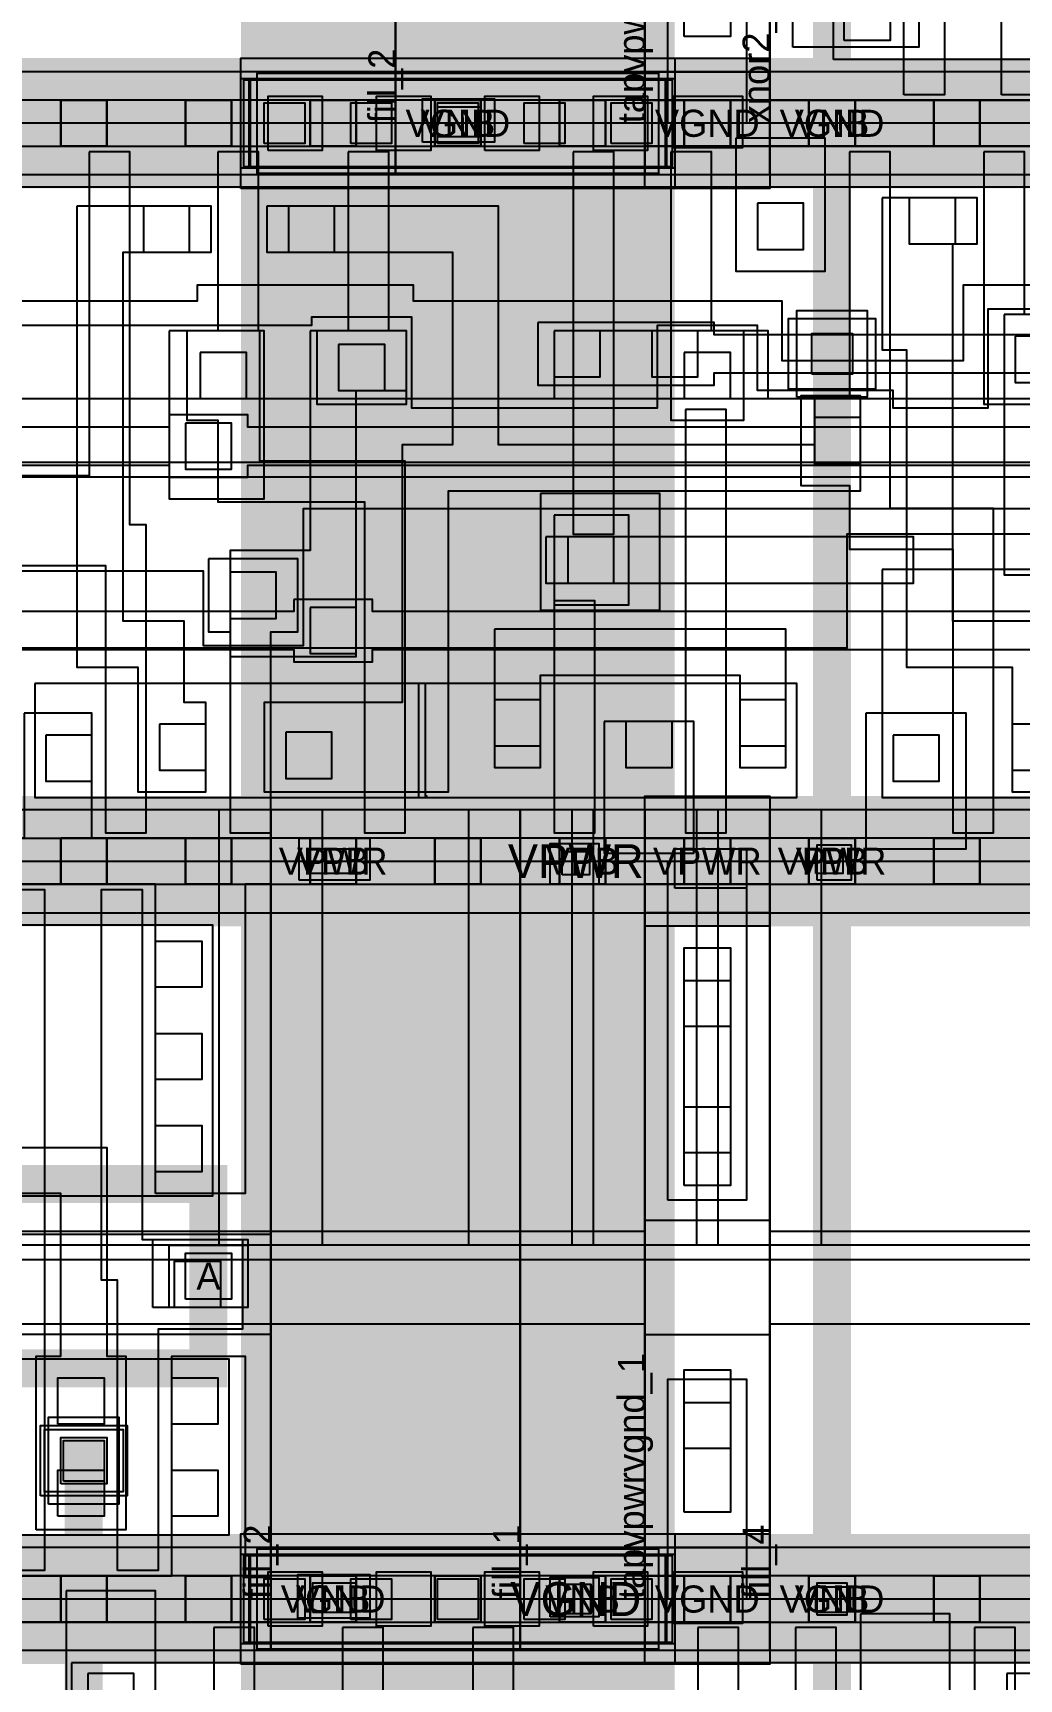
# Model space of a CAD drawing. Extents: x 0 to 50.5, y 0 to 99.5.
# Drawn here: x 40.52 to 44.16, y 18.75 to 24.81 of the extents above; entities that cross this region are included whole.
import ezdxf
from ezdxf.enums import TextEntityAlignment as Align

# ---------------------------------------------------------------- set-up
doc = ezdxf.new("R2010")
doc.units = 0
for name, color, linetype in [('L122D16', 13, 'CONTINUOUS'), ('L236D0', 12, 'CONTINUOUS'), ('L64D16', 14, 'CONTINUOUS'), ('L64D20', 26, 'CONTINUOUS'), ('L64D5', 19, 'CONTINUOUS'), ('L64D59', 18, 'CONTINUOUS'), ('L65D20', 22, 'CONTINUOUS'), ('L65D44', 31, 'CONTINUOUS'), ('L66D20', 16, 'CONTINUOUS'), ('L66D44', 21, 'CONTINUOUS'), ('L67D16', 29, 'CONTINUOUS'), ('L67D20', 8, 'CONTINUOUS'), ('L67D44', 9, 'CONTINUOUS'), ('L67D5', 17, 'CONTINUOUS'), ('L68D16', 15, 'CONTINUOUS'), ('L68D20', 6, 'CONTINUOUS'), ('L68D44', 7, 'CONTINUOUS'), ('L68D5', 20, 'CONTINUOUS'), ('L69D20', 4, 'CONTINUOUS'), ('L69D44', 5, 'CONTINUOUS'), ('L70D20', 2, 'CONTINUOUS'), ('L70D44', 3, 'CONTINUOUS'), ('L71D20', 1, 'CONTINUOUS'), ('L78D44', 24, 'CONTINUOUS'), ('L81D4', 28, 'CONTINUOUS'), ('L83D44', 30, 'CONTINUOUS'), ('L93D44', 25, 'CONTINUOUS'), ('L94D20', 27, 'CONTINUOUS'), ('L95D20', 23, 'CONTINUOUS')]:
    doc.layers.add(name, color=color, linetype=linetype)

# ---------------------------------------------------------------- blocks, each defined once
blk = doc.blocks.new('VIA_M1M2_PR')
at = {"layer": 'L68D20'}
blk.add_lwpolyline([(-0.16, -0.13), (-0.16, 0.13), (0.16, 0.13), (0.16, -0.13)], close=True, dxfattribs=at)
at = {"layer": 'L68D44'}
blk.add_lwpolyline([(-0.075, -0.075), (-0.075, 0.075), (0.075, 0.075), (0.075, -0.075)], close=True, dxfattribs=at)
at = {"layer": 'L69D20'}
blk.add_lwpolyline([(-0.13, -0.16), (-0.13, 0.16), (0.13, 0.16), (0.13, -0.16)], close=True, dxfattribs=at)
blk = doc.blocks.new('VIA_L1M1_PR_MR')
at = {"layer": 'L67D20'}
blk.add_lwpolyline([(-0.085, -0.085), (-0.085, 0.085), (0.085, 0.085), (0.085, -0.085)], close=True, dxfattribs=at)
at = {"layer": 'L67D44'}
blk.add_lwpolyline([(-0.085, -0.085), (-0.085, 0.085), (0.085, 0.085), (0.085, -0.085)], close=True, dxfattribs=at)
at = {"layer": 'L68D20'}
blk.add_lwpolyline([(-0.145, -0.115), (-0.145, 0.115), (0.145, 0.115), (0.145, -0.115)], close=True, dxfattribs=at)
blk = doc.blocks.new('VIA_via4_5_1600_480_1_4_400_400')
at = {"layer": 'L70D20'}
blk.add_lwpolyline([(-0.79, -0.16), (-0.79, 0.16), (0.79, 0.16), (0.79, -0.16)], close=True, dxfattribs=at)
at = {"layer": 'L70D44'}
for points in [[(-0.7, -0.1), (-0.7, 0.1), (-0.5, 0.1), (-0.5, -0.1)], [(-0.3, -0.1), (-0.3, 0.1), (-0.1, 0.1), (-0.1, -0.1)], [(0.1, -0.1), (0.1, 0.1), (0.3, 0.1), (0.3, -0.1)], [(0.5, -0.1), (0.5, 0.1), (0.7, 0.1), (0.7, -0.1)]]:
    blk.add_lwpolyline(points, close=True, dxfattribs=at)
at = {"layer": 'L71D20'}
blk.add_lwpolyline([(-0.8, -0.165), (-0.8, 0.165), (0.8, 0.165), (0.8, -0.165)], close=True, dxfattribs=at)
blk = doc.blocks.new('VIA_via3_4_1600_480_1_4_400_400')
at = {"layer": 'L69D20'}
blk.add_lwpolyline([(-0.74, -0.185), (-0.74, 0.185), (0.74, 0.185), (0.74, -0.185)], close=True, dxfattribs=at)
at = {"layer": 'L69D44'}
for points in [[(-0.7, -0.1), (-0.7, 0.1), (-0.5, 0.1), (-0.5, -0.1)], [(-0.3, -0.1), (-0.3, 0.1), (-0.1, 0.1), (-0.1, -0.1)], [(0.1, -0.1), (0.1, 0.1), (0.3, 0.1), (0.3, -0.1)], [(0.5, -0.1), (0.5, 0.1), (0.7, 0.1), (0.7, -0.1)]]:
    blk.add_lwpolyline(points, close=True, dxfattribs=at)
at = {"layer": 'L70D20'}
blk.add_lwpolyline([(-0.765, -0.165), (-0.765, 0.165), (0.765, 0.165), (0.765, -0.165)], close=True, dxfattribs=at)
blk = doc.blocks.new('VIA_via2_3_1600_480_1_5_320_320')
at = {"layer": 'L68D20'}
blk.add_lwpolyline([(-0.8, -0.24), (-0.8, 0.24), (0.8, 0.24), (0.8, -0.24)], close=True, dxfattribs=at)
at = {"layer": 'L68D44'}
for points in [[(-0.715, -0.075), (-0.715, 0.075), (-0.565, 0.075), (-0.565, -0.075)], [(-0.395, -0.075), (-0.395, 0.075), (-0.245, 0.075), (-0.245, -0.075)], [(-0.075, -0.075), (-0.075, 0.075), (0.075, 0.075), (0.075, -0.075)], [(0.245, -0.075), (0.245, 0.075), (0.395, 0.075), (0.395, -0.075)], [(0.565, -0.075), (0.565, 0.075), (0.715, 0.075), (0.715, -0.075)]]:
    blk.add_lwpolyline(points, close=True, dxfattribs=at)
at = {"layer": 'L69D20'}
blk.add_lwpolyline([(-0.77, -0.16), (-0.77, 0.16), (0.77, 0.16), (0.77, -0.16)], close=True, dxfattribs=at)
blk = doc.blocks.new('sky130_fd_sc_hd__fill_4')
at = {"layer": 'L122D16'}
blk.add_lwpolyline([(0.175, -0.06), (0.175, 0.06), (0.285, 0.06), (0.285, -0.06)], close=True, dxfattribs=at)
at = {"layer": 'L64D16'}
blk.add_lwpolyline([(0.175, 2.65), (0.175, 2.78), (0.3, 2.78), (0.3, 2.65)], close=True, dxfattribs=at)
at = {"layer": 'L64D20'}
blk.add_lwpolyline([(-0.19, 1.305), (-0.19, 2.91), (2.03, 2.91), (2.03, 1.305)], close=True, dxfattribs=at)
at = {"layer": 'L67D20', "const_width": 0.17}
for points in [[(0, 2.72), (1.84, 2.72)], [(0, 0), (1.84, 0)]]:
    blk.add_lwpolyline(points, dxfattribs=at)
at = {"layer": 'L67D44'}
for points in [[(0.145, 2.635), (0.145, 2.805), (0.315, 2.805), (0.315, 2.635)], [(0.605, 2.635), (0.605, 2.805), (0.775, 2.805), (0.775, 2.635)], [(1.065, 2.635), (1.065, 2.805), (1.235, 2.805), (1.235, 2.635)], [(1.525, 2.635), (1.525, 2.805), (1.695, 2.805), (1.695, 2.635)], [(0.145, -0.085), (0.145, 0.085), (0.315, 0.085), (0.315, -0.085)], [(0.605, -0.085), (0.605, 0.085), (0.775, 0.085), (0.775, -0.085)], [(1.065, -0.085), (1.065, 0.085), (1.235, 0.085), (1.235, -0.085)], [(1.525, -0.085), (1.525, 0.085), (1.695, 0.085), (1.695, -0.085)]]:
    blk.add_lwpolyline(points, close=True, dxfattribs=at)
at = {"layer": 'L68D16'}
for points in [[(0.17, 2.675), (0.17, 2.76), (0.27, 2.76), (0.27, 2.675)], [(0.17, -0.05), (0.17, 0.045), (0.285, 0.045), (0.285, -0.05)]]:
    blk.add_lwpolyline(points, close=True, dxfattribs=at)
at = {"layer": 'L68D20', "const_width": 0.48}
for points in [[(0, 2.72), (1.84, 2.72)], [(0, 0), (1.84, 0)]]:
    blk.add_lwpolyline(points, dxfattribs=at)
at = {"layer": 'L78D44'}
blk.add_lwpolyline([(0, 1.25), (0, 2.72), (1.84, 2.72), (1.84, 1.25)], close=True, dxfattribs=at)
at = {"layer": 'L81D4'}
blk.add_lwpolyline([(0, 0), (0, 2.72), (1.84, 2.72), (1.84, 0)], close=True, dxfattribs=at)
at = {"layer": 'L93D44'}
blk.add_lwpolyline([(0, -0.19), (0, 1.015), (1.84, 1.015), (1.84, -0.19)], close=True, dxfattribs=at)
at = {"layer": 'L94D20'}
blk.add_lwpolyline([(0, 1.355), (0, 2.91), (1.84, 2.91), (1.84, 1.355)], close=True, dxfattribs=at)
at = {"layer": 'L64D5'}
blk.add_text('VPB', height=0.1, dxfattribs=at).set_placement((0.23, 2.72), align=Align.MIDDLE_CENTER)
at = {"layer": 'L64D59'}
blk.add_text('VNB', height=0.1, dxfattribs=at).set_placement((0.23, 0), align=Align.MIDDLE_CENTER)
at = {"layer": 'L68D5'}
for s, p in [('VPWR', (0.23, 2.72)), ('VGND', (0.23, 0))]:
    blk.add_text(s, height=0.1, dxfattribs=at).set_placement(p, align=Align.MIDDLE_CENTER)
at = {"layer": 'L83D44'}
blk.add_text('fill_4', height=0.1, rotation=90, dxfattribs=at).set_placement((0, 0))
blk = doc.blocks.new('sky130_fd_sc_hd__fill_2')
at = {"layer": 'L122D16'}
blk.add_lwpolyline([(0.155, -0.05), (0.155, 0.06), (0.315, 0.06), (0.315, -0.05)], close=True, dxfattribs=at)
at = {"layer": 'L64D16'}
blk.add_lwpolyline([(0.14, 2.675), (0.14, 2.765), (0.31, 2.765), (0.31, 2.675)], close=True, dxfattribs=at)
at = {"layer": 'L64D20'}
blk.add_lwpolyline([(-0.19, 1.305), (-0.19, 2.91), (1.11, 2.91), (1.11, 1.305)], close=True, dxfattribs=at)
at = {"layer": 'L67D20', "const_width": 0.17}
for points in [[(0, 2.72), (0.92, 2.72)], [(0, 0), (0.92, 0)]]:
    blk.add_lwpolyline(points, dxfattribs=at)
at = {"layer": 'L67D44'}
for points in [[(0.145, 2.635), (0.145, 2.805), (0.315, 2.805), (0.315, 2.635)], [(0.605, 2.635), (0.605, 2.805), (0.775, 2.805), (0.775, 2.635)], [(0.145, -0.085), (0.145, 0.085), (0.315, 0.085), (0.315, -0.085)], [(0.605, -0.085), (0.605, 0.085), (0.775, 0.085), (0.775, -0.085)]]:
    blk.add_lwpolyline(points, close=True, dxfattribs=at)
at = {"layer": 'L68D16'}
for points in [[(0.105, 2.65), (0.105, 2.805), (0.365, 2.805), (0.365, 2.65)], [(0.1, -0.07), (0.1, 0.09), (0.365, 0.09), (0.365, -0.07)]]:
    blk.add_lwpolyline(points, close=True, dxfattribs=at)
at = {"layer": 'L68D20', "const_width": 0.48}
for points in [[(0, 2.72), (0.92, 2.72)], [(0, 0), (0.92, 0)]]:
    blk.add_lwpolyline(points, dxfattribs=at)
at = {"layer": 'L78D44'}
blk.add_lwpolyline([(0, 1.25), (0, 2.72), (0.92, 2.72), (0.92, 1.25)], close=True, dxfattribs=at)
at = {"layer": 'L81D4'}
blk.add_lwpolyline([(0, 0), (0, 2.72), (0.92, 2.72), (0.92, 0)], close=True, dxfattribs=at)
at = {"layer": 'L93D44'}
blk.add_lwpolyline([(0, -0.19), (0, 1.015), (0.92, 1.015), (0.92, -0.19)], close=True, dxfattribs=at)
at = {"layer": 'L94D20'}
blk.add_lwpolyline([(0, 1.355), (0, 2.91), (0.92, 2.91), (0.92, 1.355)], close=True, dxfattribs=at)
at = {"layer": 'L64D5'}
blk.add_text('VPB', height=0.1, dxfattribs=at).set_placement((0.23, 2.72), align=Align.MIDDLE_CENTER)
at = {"layer": 'L64D59'}
blk.add_text('VNB', height=0.1, dxfattribs=at).set_placement((0.23, 0), align=Align.MIDDLE_CENTER)
at = {"layer": 'L68D5'}
for s, p in [('VPWR', (0.23, 2.72)), ('VGND', (0.23, 0))]:
    blk.add_text(s, height=0.1, dxfattribs=at).set_placement(p, align=Align.MIDDLE_CENTER)
at = {"layer": 'L83D44'}
blk.add_text('fill_2', height=0.1, rotation=90, dxfattribs=at).set_placement((0, 0))
blk = doc.blocks.new('sky130_fd_sc_hd__tapvpwrvgnd_1')
at = {"layer": 'L64D20'}
blk.add_lwpolyline([(-0.19, 1.305), (-0.19, 2.91), (0.65, 2.91), (0.65, 1.305)], close=True, dxfattribs=at)
at = {"layer": 'L65D44'}
for points in [[(0.145, 1.525), (0.145, 2.4), (0.315, 2.4), (0.315, 1.525)], [(0.145, 0.32), (0.145, 0.845), (0.315, 0.845), (0.315, 0.32)]]:
    blk.add_lwpolyline(points, close=True, dxfattribs=at)
at = {"layer": 'L66D44'}
for points in [[(0.145, 2.11), (0.145, 2.28), (0.315, 2.28), (0.315, 2.11)], [(0.145, 1.645), (0.145, 1.815), (0.315, 1.815), (0.315, 1.645)], [(0.145, 0.555), (0.145, 0.725), (0.315, 0.725), (0.315, 0.555)]]:
    blk.add_lwpolyline(points, close=True, dxfattribs=at)
at = {"layer": 'L67D20'}
for points in [[(0, 2.635), (0, 2.805), (0.46, 2.805), (0.46, 2.635)], [(0.085, 1.47), (0.085, 2.72), (0.375, 2.72), (0.375, 1.47)], [(0.085, 0), (0.085, 0.81), (0.375, 0.81), (0.375, 0)], [(0, -0.085), (0, 0.085), (0.46, 0.085), (0.46, -0.085)]]:
    blk.add_lwpolyline(points, close=True, dxfattribs=at)
at = {"layer": 'L67D44'}
for points in [[(0.145, 2.635), (0.145, 2.805), (0.315, 2.805), (0.315, 2.635)], [(0.145, -0.085), (0.145, 0.085), (0.315, 0.085), (0.315, -0.085)]]:
    blk.add_lwpolyline(points, close=True, dxfattribs=at)
at = {"layer": 'L68D16'}
for points in [[(0.11, 2.62), (0.11, 2.765), (0.375, 2.765), (0.375, 2.62)], [(0.105, -0.09), (0.105, 0.1), (0.36, 0.1), (0.36, -0.09)]]:
    blk.add_lwpolyline(points, close=True, dxfattribs=at)
at = {"layer": 'L68D20'}
for points in [[(0, 2.48), (0, 2.96), (0.46, 2.96), (0.46, 2.48)], [(0, -0.24), (0, 0.24), (0.46, 0.24), (0.46, -0.24)]]:
    blk.add_lwpolyline(points, close=True, dxfattribs=at)
at = {"layer": 'L78D44'}
blk.add_lwpolyline([(0, 1.25), (0, 2.72), (0.46, 2.72), (0.46, 1.25)], close=True, dxfattribs=at)
at = {"layer": 'L81D4'}
blk.add_lwpolyline([(0, 0), (0, 2.72), (0.46, 2.72), (0.46, 0)], close=True, dxfattribs=at)
at = {"layer": 'L93D44'}
for points in [[(0, 1.395), (0, 2.53), (0.46, 2.53), (0.46, 1.395)], [(0, -0.19), (0, 0.19), (0.46, 0.19), (0.46, -0.19)]]:
    blk.add_lwpolyline(points, close=True, dxfattribs=at)
at = {"layer": 'L94D20'}
for points in [[(0, 2.53), (0, 2.91), (0.46, 2.91), (0.46, 2.53)], [(0, 0.19), (0, 0.975), (0.46, 0.975), (0.46, 0.19)]]:
    blk.add_lwpolyline(points, close=True, dxfattribs=at)
at = {"layer": 'L68D5'}
for s, p in [('VPWR', (0.23, 2.72)), ('VGND', (0.23, 0))]:
    blk.add_text(s, height=0.1, dxfattribs=at).set_placement(p, align=Align.MIDDLE_CENTER)
at = {"layer": 'L83D44'}
blk.add_text('tapvpwrvgnd_1', height=0.1, rotation=90, dxfattribs=at).set_placement((0, 0))
blk = doc.blocks.new('sky130_fd_sc_hd__xnor2_1')
at = {"layer": 'L122D16'}
blk.add_lwpolyline([(0.145, -0.085), (0.145, 0.085), (0.315, 0.085), (0.315, -0.085)], close=True, dxfattribs=at)
at = {"layer": 'L236D0'}
blk.add_lwpolyline([(0, 0), (0, 2.72), (3.22, 2.72), (3.22, 0)], close=True, dxfattribs=at)
at = {"layer": 'L64D16'}
blk.add_lwpolyline([(0.145, 2.635), (0.145, 2.805), (0.315, 2.805), (0.315, 2.635)], close=True, dxfattribs=at)
at = {"layer": 'L64D20'}
blk.add_lwpolyline([(-0.19, 1.305), (-0.19, 2.91), (3.41, 2.91), (3.41, 1.305)], close=True, dxfattribs=at)
at = {"layer": 'L65D20'}
for points in [[(0.135, 1.485), (0.135, 2.485), (3.085, 2.485), (3.085, 1.485)], [(0.235, 0.235), (0.235, 0.885), (1.685, 0.885), (1.685, 0.235)], [(1.955, 0.235), (1.955, 0.885), (3.085, 0.885), (3.085, 0.235)]]:
    blk.add_lwpolyline(points, close=True, dxfattribs=at)
at = {"layer": 'L66D20'}
for points in [[(0.495, 0.105), (0.495, 0.995), (0.375, 0.995), (0.375, 1.325), (0.435, 1.325), (0.435, 2.615), (0.585, 2.615), (0.585, 1.325), (0.645, 1.325), (0.645, 0.105)], [(0.855, 0.105), (0.855, 2.615), (1.005, 2.615), (1.005, 1.325), (1.735, 1.325), (1.735, 2.615), (1.885, 2.615), (1.885, 0.995), (1.425, 0.995), (1.425, 0.105), (1.275, 0.105), (1.275, 0.995), (1.005, 0.995), (1.005, 0.105)], [(2.215, 0.105), (2.215, 0.995), (2.095, 0.995), (2.095, 2.615), (2.245, 2.615), (2.245, 1.325), (2.365, 1.325), (2.365, 0.105)], [(2.635, 0.105), (2.635, 0.995), (2.575, 0.995), (2.575, 2.615), (2.725, 2.615), (2.725, 1.325), (2.845, 1.325), (2.845, 0.995), (2.785, 0.995), (2.785, 0.105)]]:
    blk.add_lwpolyline(points, close=True, dxfattribs=at)
at = {"layer": 'L66D44'}
for points in [[(0.215, 2.255), (0.215, 2.425), (0.385, 2.425), (0.385, 2.255)], [(0.635, 2.215), (0.635, 2.385), (0.805, 2.385), (0.805, 2.215)], [(1.055, 2.205), (1.055, 2.375), (1.225, 2.375), (1.225, 2.205)], [(1.515, 2.205), (1.515, 2.375), (1.685, 2.375), (1.685, 2.205)], [(2.815, 2.205), (2.815, 2.375), (2.985, 2.375), (2.985, 2.205)], [(2.355, 2.125), (2.355, 2.295), (2.525, 2.295), (2.525, 2.125)], [(0.635, 1.875), (0.635, 2.045), (0.805, 2.045), (0.805, 1.875)], [(0.425, 1.075), (0.425, 1.245), (0.595, 1.245), (0.595, 1.075)], [(1.01, 1.075), (1.01, 1.245), (1.18, 1.245), (1.18, 1.075)], [(1.35, 1.075), (1.35, 1.245), (1.52, 1.245), (1.52, 1.075)], [(2.145, 1.075), (2.145, 1.245), (2.315, 1.245), (2.315, 1.075)], [(2.625, 1.075), (2.625, 1.245), (2.795, 1.245), (2.795, 1.075)], [(0.275, 0.645), (0.275, 0.815), (0.445, 0.815), (0.445, 0.645)], [(1.055, 0.645), (1.055, 0.815), (1.225, 0.815), (1.225, 0.645)], [(1.475, 0.645), (1.475, 0.815), (1.645, 0.815), (1.645, 0.645)], [(2.415, 0.47), (2.415, 0.64), (2.585, 0.64), (2.585, 0.47)], [(2.875, 0.47), (2.875, 0.64), (3.045, 0.64), (3.045, 0.47)], [(0.275, 0.305), (0.275, 0.475), (0.445, 0.475), (0.445, 0.305)], [(1.055, 0.305), (1.055, 0.475), (1.225, 0.475), (1.225, 0.305)], [(1.475, 0.305), (1.475, 0.475), (1.645, 0.475), (1.645, 0.305)], [(1.995, 0.305), (1.995, 0.475), (2.165, 0.475), (2.165, 0.305)]]:
    blk.add_lwpolyline(points, close=True, dxfattribs=at)
at = {"layer": 'L67D16'}
for points in [[(2.905, 1.785), (2.905, 1.955), (3.075, 1.955), (3.075, 1.785)], [(0.605, 1.445), (0.605, 1.615), (0.775, 1.615), (0.775, 1.445)], [(1.065, 1.105), (1.065, 1.275), (1.235, 1.275), (1.235, 1.105)]]:
    blk.add_lwpolyline(points, close=True, dxfattribs=at)
at = {"layer": 'L67D20'}
for points in [[(0.085, 2.125), (0.085, 2.635), (0, 2.635), (0, 2.805), (3.22, 2.805), (3.22, 2.635), (3.115, 2.635), (3.115, 2.125), (2.815, 2.125), (2.815, 2.635), (1.685, 2.635), (1.685, 2.125), (1.055, 2.125), (1.055, 2.635), (0.385, 2.635), (0.385, 2.125)], [(0.085, 0.28), (0.085, 1.955), (0.555, 1.955), (0.555, 2.465), (0.885, 2.465), (0.885, 1.955), (2.305, 1.955), (2.305, 1.585), (2.795, 1.585), (2.795, 0.995), (2.625, 0.995), (2.625, 1.415), (2.135, 1.415), (2.135, 1.785), (0.255, 1.785), (0.255, 0.825), (0.55, 0.825), (0.55, 0.28)], [(2.815, 0.345), (2.815, 0.825), (2.965, 0.825), (2.965, 1.755), (2.475, 1.755), (2.475, 2.125), (2.265, 2.125), (2.265, 2.295), (2.645, 2.295), (2.645, 1.955), (3.135, 1.955), (3.135, 0.345)], [(0.425, 0.995), (0.425, 1.615), (1.965, 1.615), (1.965, 1.245), (2.395, 1.245), (2.395, 1.075), (1.795, 1.075), (1.795, 1.445), (0.67, 1.445), (0.67, 0.995)], [(0.93, 1.075), (0.93, 1.275), (1.625, 1.275), (1.625, 1.075)], [(0, -0.085), (0, 0.085), (1.055, 0.085), (1.055, 0.905), (1.225, 0.905), (1.225, 0.085), (1.895, 0.085), (1.895, 0.475), (2.245, 0.475), (2.245, 0.085), (3.22, 0.085), (3.22, -0.085)], [(1.395, 0.255), (1.395, 0.905), (2.305, 0.905), (2.305, 0.825), (2.645, 0.825), (2.645, 0.255), (2.415, 0.255), (2.415, 0.655), (2.135, 0.655), (2.135, 0.735), (1.725, 0.735), (1.725, 0.255)]]:
    blk.add_lwpolyline(points, close=True, dxfattribs=at)
at = {"layer": 'L67D44'}
for points in [[(0.145, 2.635), (0.145, 2.805), (0.315, 2.805), (0.315, 2.635)], [(0.605, 2.635), (0.605, 2.805), (0.775, 2.805), (0.775, 2.635)], [(1.065, 2.635), (1.065, 2.805), (1.235, 2.805), (1.235, 2.635)], [(1.525, 2.635), (1.525, 2.805), (1.695, 2.805), (1.695, 2.635)], [(1.985, 2.635), (1.985, 2.805), (2.155, 2.805), (2.155, 2.635)], [(2.445, 2.635), (2.445, 2.805), (2.615, 2.805), (2.615, 2.635)], [(2.905, 2.635), (2.905, 2.805), (3.075, 2.805), (3.075, 2.635)], [(0.145, -0.085), (0.145, 0.085), (0.315, 0.085), (0.315, -0.085)], [(0.605, -0.085), (0.605, 0.085), (0.775, 0.085), (0.775, -0.085)], [(1.065, -0.085), (1.065, 0.085), (1.235, 0.085), (1.235, -0.085)], [(1.525, -0.085), (1.525, 0.085), (1.695, 0.085), (1.695, -0.085)], [(1.985, -0.085), (1.985, 0.085), (2.155, 0.085), (2.155, -0.085)], [(2.445, -0.085), (2.445, 0.085), (2.615, 0.085), (2.615, -0.085)], [(2.905, -0.085), (2.905, 0.085), (3.075, 0.085), (3.075, -0.085)]]:
    blk.add_lwpolyline(points, close=True, dxfattribs=at)
at = {"layer": 'L68D16'}
for points in [[(0.145, 2.635), (0.145, 2.805), (0.315, 2.805), (0.315, 2.635)], [(0.145, -0.085), (0.145, 0.085), (0.315, 0.085), (0.315, -0.085)]]:
    blk.add_lwpolyline(points, close=True, dxfattribs=at)
at = {"layer": 'L68D20', "const_width": 0.48}
for points in [[(0, 2.72), (3.22, 2.72)], [(0, 0), (3.22, 0)]]:
    blk.add_lwpolyline(points, dxfattribs=at)
at = {"layer": 'L78D44'}
blk.add_lwpolyline([(0, 1.25), (0, 2.72), (3.22, 2.72), (3.22, 1.25)], close=True, dxfattribs=at)
at = {"layer": 'L81D4'}
blk.add_lwpolyline([(0, 0), (0, 2.72), (3.22, 2.72), (3.22, 0)], close=True, dxfattribs=at)
at = {"layer": 'L93D44'}
blk.add_lwpolyline([(0, -0.19), (0, 1.015), (3.22, 1.015), (3.22, -0.19)], close=True, dxfattribs=at)
at = {"layer": 'L94D20'}
blk.add_lwpolyline([(0, 1.355), (0, 2.91), (3.22, 2.91), (3.22, 1.355)], close=True, dxfattribs=at)
at = {"layer": 'L95D20'}
blk.add_lwpolyline([(0, 0.975), (0, 1.345), (3.22, 1.345), (3.22, 0.975)], close=True, dxfattribs=at)
at = {"layer": 'L64D5'}
blk.add_text('VPB', height=0.1, dxfattribs=at).set_placement((0.23, 2.72), align=Align.MIDDLE_CENTER)
at = {"layer": 'L64D59'}
blk.add_text('VNB', height=0.1, dxfattribs=at).set_placement((0.23, 0), align=Align.MIDDLE_CENTER)
at = {"layer": 'L67D5'}
for s, p in [('Y', (2.99, 1.87)), ('B', (0.69, 1.53)), ('A', (1.15, 1.19))]:
    blk.add_text(s, height=0.1, dxfattribs=at).set_placement(p, align=Align.MIDDLE_CENTER)
at = {"layer": 'L68D5'}
for s, p in [('VPWR', (0.23, 2.72)), ('VGND', (0.23, 0))]:
    blk.add_text(s, height=0.1, dxfattribs=at).set_placement(p, align=Align.MIDDLE_CENTER)
at = {"layer": 'L83D44'}
blk.add_text('xnor2_1', height=0.1, rotation=90, dxfattribs=at).set_placement((0, 0))
blk = doc.blocks.new('sky130_fd_sc_hd__dfrtp_2')
at = {"layer": 'L236D0'}
blk.add_lwpolyline([(0, 0), (0, 2.72), (9.66, 2.72), (9.66, 0)], close=True, dxfattribs=at)
at = {"layer": 'L65D20'}
blk.add_lwpolyline([(1.565, 0.235), (1.565, 0.655), (2.49, 0.655), (2.49, 0.595), (3.285, 0.595), (3.285, 0.655), (4.645, 0.655), (4.645, 0.875), (5.315, 0.875), (5.315, 0.595), (6.165, 0.595), (6.165, 0.655), (8.025, 0.655), (8.025, 0.235)], close=True, dxfattribs=at)
at = {"layer": 'L66D20'}
for points in [[(2.09, 0.105), (2.09, 1.3), (1.655, 1.3), (1.655, 1.63), (2.15, 1.63), (2.15, 2.615), (2.3, 2.615), (2.3, 1.48), (2.24, 1.48), (2.24, 0.105)], [(2.565, 0.105), (2.565, 0.765), (2.45, 0.765), (2.45, 1.095), (2.565, 1.095), (2.565, 1.395), (3.105, 1.395), (3.105, 2.615), (3.255, 2.615), (3.255, 1.245), (2.72, 1.245), (2.72, 0.765), (2.715, 0.765), (2.715, 0.105)], [(4.895, 0.105), (4.895, 1.005), (4.715, 1.005), (4.715, 1.335), (4.895, 1.335), (4.895, 1.57), (5.275, 1.57), (5.275, 2.615), (5.425, 2.615), (5.425, 1.42), (5.045, 1.42), (5.045, 0.105)], [(3.875, 0.105), (3.875, 1.515), (4.025, 1.515), (4.025, 0.105)], [(4.235, 0.105), (4.235, 1.095), (4.505, 1.095), (4.505, 0.765), (4.385, 0.765), (4.385, 0.105)], [(3.045, 0.105), (3.045, 0.765), (2.93, 0.765), (2.93, 1.035), (3.26, 1.035), (3.26, 0.765), (3.195, 0.765), (3.195, 0.105)]]:
    blk.add_lwpolyline(points, close=True, dxfattribs=at)
at = {"layer": 'L66D44'}
blk.add_lwpolyline([(1.625, 0.275), (1.625, 0.445), (1.795, 0.445), (1.795, 0.275)], close=True, dxfattribs=at)
at = {"layer": 'L67D20'}
for points in [[(5.015, 0.275), (5.015, 0.835), (5.105, 0.835), (5.105, 2.005), (5.495, 2.005), (5.495, 2.465), (5.665, 2.465), (5.665, 1.835), (5.275, 1.835), (5.275, 0.445), (5.365, 0.445), (5.365, 0.275)], [(4.475, 0.055), (4.475, 0.545), (4.805, 0.545), (4.805, 0.055)], [(1.545, -0.03), (1.545, 0.445), (1.875, 0.445), (1.875, -0.03)], [(0, -0.085), (0, 0.085), (9.2, 0.085), (9.2, -0.085)]]:
    blk.add_lwpolyline(points, close=True, dxfattribs=at)
at = {"layer": 'L67D44'}
for points in [[(1.525, -0.085), (1.525, 0.085), (1.695, 0.085), (1.695, -0.085)], [(1.985, -0.085), (1.985, 0.085), (2.155, 0.085), (2.155, -0.085)], [(2.445, -0.085), (2.445, 0.085), (2.615, 0.085), (2.615, -0.085)], [(2.905, -0.085), (2.905, 0.085), (3.075, 0.085), (3.075, -0.085)], [(3.365, -0.085), (3.365, 0.085), (3.535, 0.085), (3.535, -0.085)], [(3.825, -0.085), (3.825, 0.085), (3.995, 0.085), (3.995, -0.085)], [(4.285, -0.085), (4.285, 0.085), (4.455, 0.085), (4.455, -0.085)], [(4.745, -0.085), (4.745, 0.085), (4.915, 0.085), (4.915, -0.085)]]:
    blk.add_lwpolyline(points, close=True, dxfattribs=at)
at = {"layer": 'L68D20', "const_width": 0.48}
blk.add_lwpolyline([(0, 0), (9.2, 0)], dxfattribs=at)
at = {"layer": 'L81D4'}
blk.add_lwpolyline([(0, 0), (0, 2.72), (9.66, 2.72), (9.66, 0)], close=True, dxfattribs=at)
at = {"layer": 'L93D44'}
blk.add_lwpolyline([(0, -0.19), (0, 1.015), (9.66, 1.015), (9.66, -0.19)], close=True, dxfattribs=at)
blk = doc.blocks.new('sky130_fd_sc_hd__fill_1')
at = {"layer": 'L122D16'}
blk.add_lwpolyline([(0.14, -0.055), (0.14, 0.055), (0.26, 0.055), (0.26, -0.055)], close=True, dxfattribs=at)
at = {"layer": 'L64D16'}
blk.add_lwpolyline([(0.155, 2.67), (0.155, 2.755), (0.255, 2.755), (0.255, 2.67)], close=True, dxfattribs=at)
at = {"layer": 'L64D20'}
blk.add_lwpolyline([(-0.19, 1.305), (-0.19, 2.91), (0.65, 2.91), (0.65, 1.305)], close=True, dxfattribs=at)
at = {"layer": 'L67D20', "const_width": 0.17}
for points in [[(0, 2.72), (0.46, 2.72)], [(0, 0), (0.46, 0)]]:
    blk.add_lwpolyline(points, dxfattribs=at)
at = {"layer": 'L67D44'}
for points in [[(0.145, 2.635), (0.145, 2.805), (0.315, 2.805), (0.315, 2.635)], [(0.145, -0.085), (0.145, 0.085), (0.315, 0.085), (0.315, -0.085)]]:
    blk.add_lwpolyline(points, close=True, dxfattribs=at)
at = {"layer": 'L68D16'}
for points in [[(0.11, 2.635), (0.11, 2.785), (0.29, 2.785), (0.29, 2.635)], [(0.11, -0.065), (0.11, 0.08), (0.29, 0.08), (0.29, -0.065)]]:
    blk.add_lwpolyline(points, close=True, dxfattribs=at)
at = {"layer": 'L68D20', "const_width": 0.48}
for points in [[(0, 2.72), (0.46, 2.72)], [(0, 0), (0.46, 0)]]:
    blk.add_lwpolyline(points, dxfattribs=at)
at = {"layer": 'L78D44'}
blk.add_lwpolyline([(0, 1.25), (0, 2.72), (0.46, 2.72), (0.46, 1.25)], close=True, dxfattribs=at)
at = {"layer": 'L81D4'}
blk.add_lwpolyline([(0, 0), (0, 2.72), (0.46, 2.72), (0.46, 0)], close=True, dxfattribs=at)
at = {"layer": 'L93D44'}
blk.add_lwpolyline([(0, -0.19), (0, 1.015), (0.46, 1.015), (0.46, -0.19)], close=True, dxfattribs=at)
at = {"layer": 'L94D20'}
blk.add_lwpolyline([(0, 1.355), (0, 2.91), (0.46, 2.91), (0.46, 1.355)], close=True, dxfattribs=at)
at = {"layer": 'L64D5'}
blk.add_text('VPB', height=0.1, dxfattribs=at).set_placement((0.23, 2.72), align=Align.MIDDLE_CENTER)
at = {"layer": 'L64D59'}
blk.add_text('VNB', height=0.1, dxfattribs=at).set_placement((0.23, 0), align=Align.MIDDLE_CENTER)
at = {"layer": 'L68D5'}
for s, p in [('VPWR', (0.205, 2.72)), ('VGND', (0.205, 0))]:
    blk.add_text(s, height=0.125, dxfattribs=at).set_placement(p, align=Align.MIDDLE_CENTER)
at = {"layer": 'L83D44'}
blk.add_text('fill_1', height=0.1, rotation=90, dxfattribs=at).set_placement((0, 0))
blk = doc.blocks.new('sky130_fd_sc_hd__nor2_1')
at = {"layer": 'L122D16'}
blk.add_lwpolyline([(0.15, -0.085), (0.15, 0.085), (0.32, 0.085), (0.32, -0.085)], close=True, dxfattribs=at)
at = {"layer": 'L236D0'}
blk.add_lwpolyline([(0, 0), (0, 2.72), (1.38, 2.72), (1.38, 0)], close=True, dxfattribs=at)
at = {"layer": 'L64D16'}
blk.add_lwpolyline([(0.15, 2.635), (0.15, 2.805), (0.32, 2.805), (0.32, 2.635)], close=True, dxfattribs=at)
at = {"layer": 'L64D20'}
blk.add_lwpolyline([(-0.19, 1.305), (-0.19, 2.91), (1.57, 2.91), (1.57, 1.305)], close=True, dxfattribs=at)
at = {"layer": 'L65D20'}
for points in [[(0.135, 1.485), (0.135, 2.485), (1.165, 2.485), (1.165, 1.485)], [(0.135, 0.235), (0.135, 0.885), (1.225, 0.885), (1.225, 0.235)]]:
    blk.add_lwpolyline(points, close=True, dxfattribs=at)
at = {"layer": 'L66D20'}
for points in [[(0.395, 0.105), (0.395, 0.995), (0.11, 0.995), (0.11, 1.325), (0.395, 1.325), (0.395, 2.615), (0.545, 2.615), (0.545, 0.105)], [(0.815, 0.105), (0.815, 1.175), (0.755, 1.175), (0.755, 2.615), (0.905, 2.615), (0.905, 1.325), (1.275, 1.325), (1.275, 0.995), (0.965, 0.995), (0.965, 0.105)]]:
    blk.add_lwpolyline(points, close=True, dxfattribs=at)
at = {"layer": 'L66D44'}
for points in [[(0.175, 2.255), (0.175, 2.425), (0.345, 2.425), (0.345, 2.255)], [(0.955, 2.255), (0.955, 2.425), (1.125, 2.425), (1.125, 2.255)], [(0.175, 1.915), (0.175, 2.085), (0.345, 2.085), (0.345, 1.915)], [(0.955, 1.915), (0.955, 2.085), (1.125, 2.085), (1.125, 1.915)], [(0.175, 1.575), (0.175, 1.745), (0.345, 1.745), (0.345, 1.575)], [(0.955, 1.575), (0.955, 1.745), (1.125, 1.745), (1.125, 1.575)], [(0.185, 1.075), (0.185, 1.245), (0.355, 1.245), (0.355, 1.075)], [(1.025, 1.075), (1.025, 1.245), (1.195, 1.245), (1.195, 1.075)], [(0.175, 0.645), (0.175, 0.815), (0.345, 0.815), (0.345, 0.645)], [(0.595, 0.645), (0.595, 0.815), (0.765, 0.815), (0.765, 0.645)], [(1.015, 0.645), (1.015, 0.815), (1.185, 0.815), (1.185, 0.645)], [(0.175, 0.305), (0.175, 0.475), (0.345, 0.475), (0.345, 0.305)], [(0.595, 0.305), (0.595, 0.475), (0.765, 0.475), (0.765, 0.305)], [(1.015, 0.305), (1.015, 0.475), (1.185, 0.475), (1.185, 0.305)]]:
    blk.add_lwpolyline(points, close=True, dxfattribs=at)
at = {"layer": 'L67D16'}
for points in [[(0.15, 2.125), (0.15, 2.295), (0.32, 2.295), (0.32, 2.125)], [(0.145, 1.105), (0.145, 1.275), (0.315, 1.275), (0.315, 1.105)], [(1.065, 1.105), (1.065, 1.275), (1.235, 1.275), (1.235, 1.105)]]:
    blk.add_lwpolyline(points, close=True, dxfattribs=at)
at = {"layer": 'L67D20'}
for points in [[(0.955, 1.495), (0.955, 2.635), (0, 2.635), (0, 2.805), (1.38, 2.805), (1.38, 2.635), (1.285, 2.635), (1.285, 1.495)], [(0.515, 0.255), (0.515, 0.895), (0.605, 0.895), (0.605, 1.495), (0.095, 1.495), (0.095, 2.45), (0.425, 2.45), (0.425, 1.665), (0.775, 1.665), (0.775, 0.895), (0.845, 0.895), (0.845, 0.255)], [(0.085, 1.075), (0.085, 1.325), (0.435, 1.325), (0.435, 1.075)], [(0.945, 1.075), (0.945, 1.325), (1.295, 1.325), (1.295, 1.075)], [(0, -0.085), (0, 0.085), (0.105, 0.085), (0.105, 0.895), (0.345, 0.895), (0.345, 0.085), (1.015, 0.085), (1.015, 0.895), (1.285, 0.895), (1.285, 0.085), (1.38, 0.085), (1.38, -0.085)]]:
    blk.add_lwpolyline(points, close=True, dxfattribs=at)
at = {"layer": 'L67D44'}
for points in [[(0.145, 2.635), (0.145, 2.805), (0.315, 2.805), (0.315, 2.635)], [(0.605, 2.635), (0.605, 2.805), (0.775, 2.805), (0.775, 2.635)], [(1.065, 2.635), (1.065, 2.805), (1.235, 2.805), (1.235, 2.635)], [(0.145, -0.085), (0.145, 0.085), (0.315, 0.085), (0.315, -0.085)], [(0.605, -0.085), (0.605, 0.085), (0.775, 0.085), (0.775, -0.085)], [(1.065, -0.085), (1.065, 0.085), (1.235, 0.085), (1.235, -0.085)]]:
    blk.add_lwpolyline(points, close=True, dxfattribs=at)
at = {"layer": 'L68D16'}
for points in [[(0.15, 2.635), (0.15, 2.805), (0.32, 2.805), (0.32, 2.635)], [(0.15, -0.085), (0.15, 0.085), (0.32, 0.085), (0.32, -0.085)]]:
    blk.add_lwpolyline(points, close=True, dxfattribs=at)
at = {"layer": 'L68D20', "const_width": 0.48}
for points in [[(0, 2.72), (1.38, 2.72)], [(0, 0), (1.38, 0)]]:
    blk.add_lwpolyline(points, dxfattribs=at)
at = {"layer": 'L78D44'}
blk.add_lwpolyline([(0, 1.25), (0, 2.72), (1.38, 2.72), (1.38, 1.25)], close=True, dxfattribs=at)
at = {"layer": 'L81D4'}
blk.add_lwpolyline([(0, 0), (0, 2.72), (1.38, 2.72), (1.38, 0)], close=True, dxfattribs=at)
at = {"layer": 'L93D44'}
blk.add_lwpolyline([(0, -0.19), (0, 1.015), (1.38, 1.015), (1.38, -0.19)], close=True, dxfattribs=at)
at = {"layer": 'L94D20'}
blk.add_lwpolyline([(0, 1.355), (0, 2.91), (1.38, 2.91), (1.38, 1.355)], close=True, dxfattribs=at)
at = {"layer": 'L95D20'}
blk.add_lwpolyline([(0, 0.975), (0, 1.345), (1.38, 1.345), (1.38, 0.975)], close=True, dxfattribs=at)
at = {"layer": 'L64D5'}
blk.add_text('VPB', height=0.1, dxfattribs=at).set_placement((0.235, 2.72), align=Align.MIDDLE_CENTER)
at = {"layer": 'L64D59'}
blk.add_text('VNB', height=0.1, dxfattribs=at).set_placement((0.235, 0), align=Align.MIDDLE_CENTER)
at = {"layer": 'L67D5'}
for s, p in [('Y', (0.235, 2.21)), ('B', (0.23, 1.19)), ('A', (1.15, 1.19))]:
    blk.add_text(s, height=0.1, dxfattribs=at).set_placement(p, align=Align.MIDDLE_CENTER)
at = {"layer": 'L68D5'}
for s, p in [('VPWR', (0.23, 2.72)), ('VGND', (0.23, 0))]:
    blk.add_text(s, height=0.1, dxfattribs=at).set_placement(p, align=Align.MIDDLE_CENTER)
at = {"layer": 'L83D44'}
blk.add_text('nor2_1', height=0.1, rotation=90, dxfattribs=at).set_placement((0, 0))
blk = doc.blocks.new('sky130_fd_sc_hd__dfrtp_1')
at = {"layer": 'L236D0'}
blk.add_lwpolyline([(0, 0), (0, 2.72), (9.2, 2.72), (9.2, 0)], close=True, dxfattribs=at)
at = {"layer": 'L64D20'}
blk.add_lwpolyline([(-0.19, 1.305), (-0.19, 2.91), (9.39, 2.91), (9.39, 1.305)], close=True, dxfattribs=at)
at = {"layer": 'L65D20'}
for points in [[(1.89, 2.065), (1.89, 2.485), (3.335, 2.485), (3.335, 2.48), (3.33, 2.48), (3.33, 2.065)], [(3.305, 2.065), (3.305, 2.485), (4.7, 2.485), (4.7, 2.065)], [(5.015, 1.645), (5.015, 2.485), (8, 2.485), (8, 2.065), (5.695, 2.065), (5.695, 1.645)], [(1.565, 0.235), (1.565, 0.655), (2.49, 0.655), (2.49, 0.595), (3.285, 0.595), (3.285, 0.655), (4.645, 0.655), (4.645, 0.875), (5.315, 0.875), (5.315, 0.595), (6.165, 0.595), (6.165, 0.655), (8.025, 0.655), (8.025, 0.235)]]:
    blk.add_lwpolyline(points, close=True, dxfattribs=at)
at = {"layer": 'L66D20'}
for points in [[(2.09, 0.105), (2.09, 1.3), (1.655, 1.3), (1.655, 1.63), (2.15, 1.63), (2.15, 2.615), (2.3, 2.615), (2.3, 1.48), (2.24, 1.48), (2.24, 0.105)], [(2.565, 0.105), (2.565, 0.765), (2.45, 0.765), (2.45, 1.095), (2.565, 1.095), (2.565, 1.395), (3.105, 1.395), (3.105, 2.615), (3.255, 2.615), (3.255, 1.245), (2.72, 1.245), (2.72, 0.765), (2.715, 0.765), (2.715, 0.105)], [(2.53, 1.605), (2.53, 1.875), (2.61, 1.875), (2.61, 2.615), (2.76, 2.615), (2.76, 1.875), (2.86, 1.875), (2.86, 1.605)], [(3.805, 1.76), (3.805, 2.615), (3.955, 2.615), (3.955, 1.76)], [(4.29, 1.055), (4.29, 2.615), (4.44, 2.615), (4.44, 1.055)], [(4.895, 0.105), (4.895, 1.005), (4.715, 1.005), (4.715, 1.335), (4.895, 1.335), (4.895, 1.57), (5.275, 1.57), (5.275, 2.615), (5.425, 2.615), (5.425, 1.42), (5.045, 1.42), (5.045, 0.105)], [(3.805, 1.445), (3.805, 1.775), (4.08, 1.775), (4.08, 1.445)], [(3.875, 0.105), (3.875, 1.515), (4.025, 1.515), (4.025, 0.105)], [(4.235, 0.105), (4.235, 1.095), (4.505, 1.095), (4.505, 0.765), (4.385, 0.765), (4.385, 0.105)], [(3.045, 0.105), (3.045, 0.765), (2.93, 0.765), (2.93, 1.035), (3.26, 1.035), (3.26, 0.765), (3.195, 0.765), (3.195, 0.105)], [(5.39, 0.105), (5.39, 1.035), (5.725, 1.035), (5.725, 0.705), (5.54, 0.705), (5.54, 0.105)]]:
    blk.add_lwpolyline(points, close=True, dxfattribs=at)
at = {"layer": 'L66D44'}
for points in [[(1.93, 2.255), (1.93, 2.425), (2.1, 2.425), (2.1, 2.255)], [(2.35, 2.215), (2.35, 2.385), (2.52, 2.385), (2.52, 2.215)], [(2.815, 2.245), (2.815, 2.415), (2.985, 2.415), (2.985, 2.245)], [(4.07, 2.205), (4.07, 2.375), (4.24, 2.375), (4.24, 2.205)], [(5.055, 2.255), (5.055, 2.425), (5.225, 2.425), (5.225, 2.255)], [(5.495, 2.215), (5.495, 2.385), (5.665, 2.385), (5.665, 2.215)], [(3.585, 2.125), (3.585, 2.295), (3.755, 2.295), (3.755, 2.125)], [(4.49, 2.125), (4.49, 2.295), (4.66, 2.295), (4.66, 2.125)], [(2.61, 1.655), (2.61, 1.825), (2.78, 1.825), (2.78, 1.655)], [(3.855, 1.525), (3.855, 1.695), (4.025, 1.695), (4.025, 1.525)], [(4.765, 1.085), (4.765, 1.255), (4.935, 1.255), (4.935, 1.085)], [(2.5, 0.845), (2.5, 1.015), (2.67, 1.015), (2.67, 0.845)], [(3.01, 0.815), (3.01, 0.985), (3.18, 0.985), (3.18, 0.815)], [(4.285, 0.845), (4.285, 1.015), (4.455, 1.015), (4.455, 0.845)], [(5.505, 0.785), (5.505, 0.955), (5.675, 0.955), (5.675, 0.785)], [(2.29, 0.305), (2.29, 0.475), (2.46, 0.475), (2.46, 0.305)], [(2.825, 0.305), (2.825, 0.475), (2.995, 0.475), (2.995, 0.305)], [(4.555, 0.295), (4.555, 0.465), (4.725, 0.465), (4.725, 0.295)], [(5.115, 0.275), (5.115, 0.445), (5.285, 0.445), (5.285, 0.275)]]:
    blk.add_lwpolyline(points, close=True, dxfattribs=at)
at = {"layer": 'L67D20'}
for points in [[(1.85, 2.175), (1.85, 2.635), (0, 2.635), (0, 2.805), (9.2, 2.805), (9.2, 2.635), (2.1, 2.635), (2.1, 2.175)], [(3.99, 2.205), (3.99, 2.69), (4.32, 2.69), (4.32, 2.205)], [(4.955, 2.175), (4.955, 2.675), (5.325, 2.675), (5.325, 2.175)], [(2.045, 0.305), (2.045, 2.005), (2.27, 2.005), (2.27, 2.465), (2.52, 2.465), (2.52, 2.135), (2.44, 2.135), (2.44, 1.835), (2.215, 1.835), (2.215, 0.475), (2.54, 0.475), (2.54, 0.305)], [(2.745, 0.305), (2.745, 0.475), (3.43, 0.475), (3.43, 1.185), (3.245, 1.185), (3.245, 2.135), (2.735, 2.135), (2.735, 2.465), (3.415, 2.465), (3.415, 1.355), (4.935, 1.355), (4.935, 1.005), (4.765, 1.005), (4.765, 1.185), (3.6, 1.185), (3.6, 0.305)], [(5.015, 0.275), (5.015, 0.835), (5.105, 0.835), (5.105, 2.005), (5.495, 2.005), (5.495, 2.465), (5.665, 2.465), (5.665, 1.835), (5.275, 1.835), (5.275, 0.445), (5.365, 0.445), (5.365, 0.275)], [(3.585, 1.865), (3.585, 2.375), (3.755, 2.375), (3.755, 2.035), (4.49, 2.035), (4.49, 2.375), (4.66, 2.375), (4.66, 1.865)], [(2.905, 0.765), (2.905, 1.575), (2.61, 1.575), (2.61, 1.965), (3.075, 1.965), (3.075, 0.985), (3.26, 0.985), (3.26, 0.765)], [(5.465, 0.705), (5.465, 1.665), (5.97, 1.665), (5.97, 1.955), (6.43, 1.955), (6.43, 1.655), (6.14, 1.655), (6.14, 1.495), (5.675, 1.495), (5.675, 0.705)], [(3.775, 1.525), (3.775, 1.695), (5.13, 1.695), (5.13, 1.525)], [(2.385, 0.765), (2.385, 1.385), (2.735, 1.385), (2.735, 0.765)], [(3.805, 0.765), (3.805, 1.015), (4.595, 1.015), (4.595, 0.765)], [(4.475, 0.055), (4.475, 0.545), (4.805, 0.545), (4.805, 0.055)], [(0, -0.085), (0, 0.085), (9.2, 0.085), (9.2, -0.085)]]:
    blk.add_lwpolyline(points, close=True, dxfattribs=at)
at = {"layer": 'L67D44'}
for points in [[(1.985, 2.635), (1.985, 2.805), (2.155, 2.805), (2.155, 2.635)], [(2.445, 2.635), (2.445, 2.805), (2.615, 2.805), (2.615, 2.635)], [(2.905, 2.635), (2.905, 2.805), (3.075, 2.805), (3.075, 2.635)], [(3.365, 2.635), (3.365, 2.805), (3.535, 2.805), (3.535, 2.635)], [(3.825, 2.635), (3.825, 2.805), (3.995, 2.805), (3.995, 2.635)], [(4.285, 2.635), (4.285, 2.805), (4.455, 2.805), (4.455, 2.635)], [(4.745, 2.635), (4.745, 2.805), (4.915, 2.805), (4.915, 2.635)], [(5.205, 2.635), (5.205, 2.805), (5.375, 2.805), (5.375, 2.635)], [(2.905, 1.785), (2.905, 1.955), (3.075, 1.955), (3.075, 1.785)], [(2.445, 1.105), (2.445, 1.275), (2.615, 1.275), (2.615, 1.105)], [(3.805, 0.765), (3.805, 0.935), (3.975, 0.935), (3.975, 0.765)], [(4.165, 0.765), (4.165, 0.935), (4.335, 0.935), (4.335, 0.765)], [(1.985, -0.085), (1.985, 0.085), (2.155, 0.085), (2.155, -0.085)], [(2.445, -0.085), (2.445, 0.085), (2.615, 0.085), (2.615, -0.085)], [(2.905, -0.085), (2.905, 0.085), (3.075, 0.085), (3.075, -0.085)], [(3.365, -0.085), (3.365, 0.085), (3.535, 0.085), (3.535, -0.085)], [(3.825, -0.085), (3.825, 0.085), (3.995, 0.085), (3.995, -0.085)], [(4.285, -0.085), (4.285, 0.085), (4.455, 0.085), (4.455, -0.085)], [(4.745, -0.085), (4.745, 0.085), (4.915, 0.085), (4.915, -0.085)], [(5.205, -0.085), (5.205, 0.085), (5.375, 0.085), (5.375, -0.085)]]:
    blk.add_lwpolyline(points, close=True, dxfattribs=at)
at = {"layer": 'L68D20', "const_width": 0.48}
for points in [[(0, 2.72), (9.2, 2.72)], [(0, 0), (9.2, 0)]]:
    blk.add_lwpolyline(points, dxfattribs=at)
at = {"layer": 'L68D20'}
for points in [[(2.845, 1.755), (2.845, 1.8), (1.185, 1.8), (1.185, 1.94), (2.845, 1.94), (2.845, 1.985), (3.135, 1.985), (3.135, 1.94), (6.075, 1.94), (6.075, 1.8), (3.135, 1.8), (3.135, 1.755)], [(2.385, 1.075), (2.385, 1.12), (0.82, 1.12), (0.82, 1.26), (2.385, 1.26), (2.385, 1.305), (2.675, 1.305), (2.675, 1.26), (6.045, 1.26), (6.045, 1.12), (2.675, 1.12), (2.675, 1.075)], [(3.745, 0.735), (3.745, 0.965), (4.395, 0.965), (4.395, 0.92), (7.335, 0.92), (7.335, 0.965), (7.635, 0.965), (7.635, 0.735), (7.345, 0.735), (7.345, 0.78), (4.395, 0.78), (4.395, 0.735)]]:
    blk.add_lwpolyline(points, close=True, dxfattribs=at)
at = {"layer": 'L78D44'}
blk.add_lwpolyline([(0, 1.25), (0, 2.72), (9.2, 2.72), (9.2, 1.25)], close=True, dxfattribs=at)
at = {"layer": 'L81D4'}
blk.add_lwpolyline([(0, 0), (0, 2.72), (9.2, 2.72), (9.2, 0)], close=True, dxfattribs=at)
at = {"layer": 'L93D44'}
blk.add_lwpolyline([(0, -0.19), (0, 1.015), (9.2, 1.015), (9.2, -0.19)], close=True, dxfattribs=at)
at = {"layer": 'L94D20'}
blk.add_lwpolyline([(8.155, 1.355), (8.155, 1.935), (5.825, 1.935), (5.825, 1.515), (4.885, 1.515), (4.885, 1.935), (1.35, 1.935), (1.35, 1.685), (0, 1.685), (0, 2.91), (9.2, 2.91), (9.2, 1.355)], close=True, dxfattribs=at)
at = {"layer": 'L95D20'}
for points in [[(1.6, 1.65), (2.51, 1.65), (2.51, 1.925), (2.88, 1.925), (2.88, 1.42), (6.08, 1.42)], [(5.775, 0.685), (5.405, 0.685), (5.405, 1.05), (5.055, 1.05), (5.055, 0.985), (4.555, 0.985), (4.555, 0.745), (4.185, 0.745), (4.185, 1.05), (3.28, 1.05), (3.28, 0.715), (2.91, 0.715), (2.91, 0.745), (1.425, 0.745)]]:
    blk.add_lwpolyline(points, dxfattribs=at)
blk.add_lwpolyline([(3.755, 1.365), (3.755, 1.795), (4.195, 1.795), (4.195, 1.365)], close=True, dxfattribs=at)

msp = doc.modelspace()

# ---------------------------------------------------------------- linework, layer by layer
at = {"layer": 'L68D20'}
for points, const_width in [([(1.38, 24.48), (49.22, 24.48)], 0.48), ([(1.38, 21.76), (49.22, 21.76)], 0.48), ([(41.17, 20.16), (41.17, 20.64)], 0.14), ([(38.34, 20.57), (41.24, 20.57)], 0.14), ([(41.17, 19.82), (41.17, 20.3)], 0.14), ([(40.18, 19.89), (41.24, 19.89)], 0.14), ([(1.38, 19.04), (49.22, 19.04)], 0.48)]:
    msp.add_lwpolyline(points, dxfattribs=dict(at, const_width=const_width))
at = {"layer": 'L69D20'}
for points, const_width in [([(43.47, 23.56), (43.47, 26.25)], 0.14), ([(41.32, 24.48), (42.86, 24.48)], 0.37), ([(43.47, 18.12), (43.47, 23.7)], 0.14), ([(40.71, 17.44), (40.71, 19.62)], 0.14), ([(41.32, 19.04), (42.86, 19.04)], 0.37)]:
    msp.add_lwpolyline(points, dxfattribs=dict(at, const_width=const_width))
at = {"layer": 'L70D20', "const_width": 0.33}
for points in [[(41.3, 24.48), (42.88, 24.48)], [(41.3, 19.04), (42.88, 19.04)]]:
    msp.add_lwpolyline(points, dxfattribs=at)
at = {"layer": 'L71D20', "const_width": 1.6}
msp.add_lwpolyline([(42.09, 2.48), (42.09, 98.72)], dxfattribs=at)

# ---------------------------------------------------------------- block references
for name, p in [('sky130_fd_sc_hd__fill_4', (40.02, 24.48)), ('sky130_fd_sc_hd__fill_2', (41.86, 24.48)), ('sky130_fd_sc_hd__tapvpwrvgnd_1', (42.78, 24.48)), ('sky130_fd_sc_hd__xnor2_1', (43.24, 24.48)), ('VIA_via2_3_1600_480_1_5_320_320', (42.09, 24.48)), ('VIA_via4_5_1600_480_1_4_400_400', (42.09, 24.48)), ('VIA_via3_4_1600_480_1_4_400_400', (42.09, 24.48)), ('VIA_M1M2_PR', (43.47, 23.63)), ('sky130_fd_sc_hd__nor2_1', (40.02, 19.04)), ('sky130_fd_sc_hd__fill_2', (41.4, 19.04)), ('sky130_fd_sc_hd__fill_1', (42.32, 19.04)), ('sky130_fd_sc_hd__tapvpwrvgnd_1', (42.78, 19.04)), ('sky130_fd_sc_hd__fill_4', (43.24, 19.04)), ('VIA_L1M1_PR_MR', (41.17, 20.23)), ('VIA_M1M2_PR', (40.71, 19.55)), ('VIA_L1M1_PR_MR', (40.71, 19.55)), ('VIA_via2_3_1600_480_1_5_320_320', (42.09, 19.04)), ('VIA_via4_5_1600_480_1_4_400_400', (42.09, 19.04)), ('VIA_via3_4_1600_480_1_4_400_400', (42.09, 19.04))]:
    msp.add_blockref(name, p)
at = {"yscale": -1}
for name, p in [('sky130_fd_sc_hd__dfrtp_1', (38.64, 24.48)), ('sky130_fd_sc_hd__dfrtp_2', (39.1, 19.04))]:
    msp.add_blockref(name, p, dxfattribs=at)

doc.saveas('drawing.dxf')
